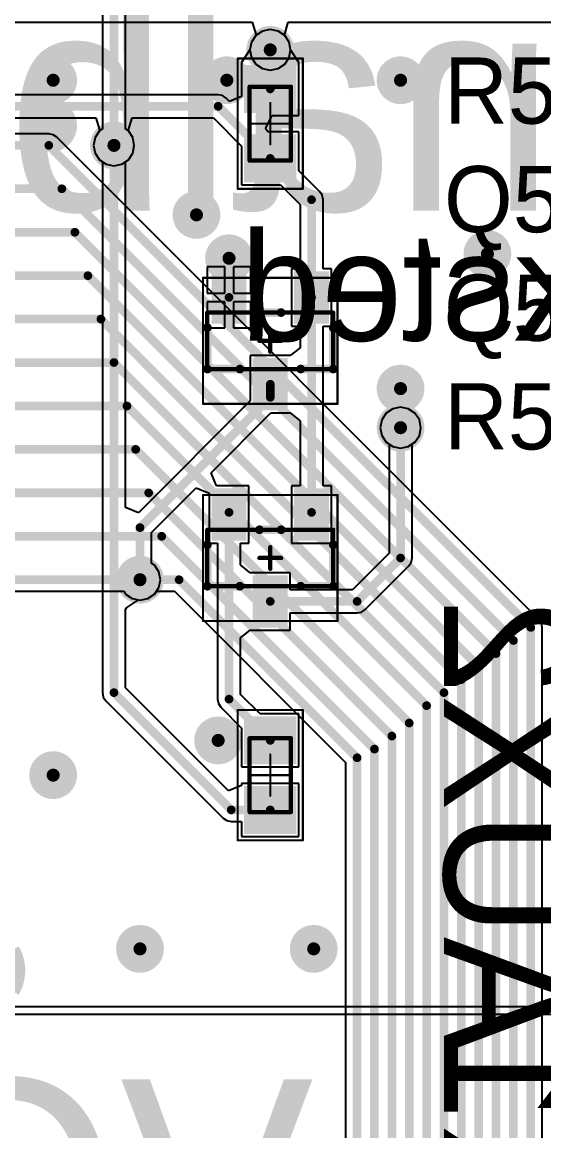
# Model space of a CAD drawing. Header units: millimetres. Extents: x 372 to 687, y 380 to 482.
# Drawn here: x 465.29 to 477.3, y 435.81 to 461.34 of the extents above; entities that cross this region are included whole.
import ezdxf

# ---------------------------------------------------------------- set-up
doc = ezdxf.new("R2010")
doc.units = ezdxf.units.MM
for name, color, linetype in [('BottomLayer', 5, 'Continuous'), ('BottomOverlay', 54, 'Continuous'), ('InternalPlane1', 76, 'Continuous'), ('InternalPlane2', 16, 'Continuous'), ('Mechanical13', 56, 'Continuous'), ('Mechanical15', 56, 'Continuous'), ('MultiLayer', 9, 'Continuous'), ('PadHoleLayer', 156, 'Continuous'), ('TopLayer', 1, 'Continuous'), ('TopOverlay', 2, 'Continuous'), ('TopPaste', 8, 'Continuous'), ('TopSolder', 216, 'Continuous'), ('ViaHoleLayer', 16, 'Continuous')]:
    doc.layers.add(name, color=color, linetype=linetype)

# ---------------------------------------------------------------- blocks, each defined once
blk = doc.blocks.new('RESC0603_1608__N_304')
at = {"layer": 'Mechanical13', "const_width": 0.1}
for points in [[(-0.85, 0.475), (0.85, 0.475)], [(-0.85, 0.475), (-0.85, -0.475)], [(0.85, 0.475), (0.85, -0.475)], [(-0.85, -0.475), (0.85, -0.475)]]:
    blk.add_lwpolyline(points, dxfattribs=at)
at = {"layer": 'Mechanical13', "const_width": 0.05}
for points in [[(-0.875, 0.475, 1), (-0.825, 0.475, 1)], [(-0.875, 0.475, 1), (-0.825, 0.475, 1)], [(0.825, 0.475, 1), (0.875, 0.475, 1)], [(0.825, 0.475, 1), (0.875, 0.475, 1)], [(-0.875, -0.475, 1), (-0.825, -0.475, 1)], [(-0.875, -0.475, 1), (-0.825, -0.475, 1)], [(0.825, -0.475, 1), (0.875, -0.475, 1)], [(0.825, -0.475, 1), (0.875, -0.475, 1)]]:
    blk.add_lwpolyline(points, format="xyb", close=True, dxfattribs=at)
at = {"layer": 'Mechanical15', "const_width": 0.05}
for points in [[(-1.5, 0.75), (1.5, 0.75)], [(-1.5, 0.75), (-1.5, -0.75)], [(1.5, 0.75), (1.5, -0.75)], [(0, 0.475), (0, -0.475)], [(-0.475, 0), (0.475, 0)], [(-1.5, -0.75), (1.5, -0.75)]]:
    blk.add_lwpolyline(points, dxfattribs=at)
at = {"layer": 'Mechanical15', "const_width": 0.025}
for points in [[(-1.512, 0.75, 1), (-1.488, 0.75, 1)], [(-1.512, 0.75, 1), (-1.488, 0.75, 1)], [(1.488, 0.75, 1), (1.513, 0.75, 1)], [(1.488, 0.75, 1), (1.513, 0.75, 1)], [(-0.012, 0.475, 1), (0.013, 0.475, 1)], [(-0.487, 0, 1), (-0.462, 0, 1)], [(0.463, 0, 1), (0.488, 0, 1)], [(-0.012, -0.475, 1), (0.013, -0.475, 1)], [(-1.512, -0.75, 1), (-1.488, -0.75, 1)], [(-1.512, -0.75, 1), (-1.488, -0.75, 1)], [(1.488, -0.75, 1), (1.513, -0.75, 1)], [(1.488, -0.75, 1), (1.513, -0.75, 1)]]:
    blk.add_lwpolyline(points, format="xyb", close=True, dxfattribs=at)
at = {"layer": 'TopLayer'}
for points in [[(-0.35, -0.5), (-0.35, 0.5), (-1.25, -0.5), (-1.25, 0.5)], [(1.25, -0.5), (1.25, 0.5), (0.35, -0.5), (0.35, 0.5)]]:
    blk.add_solid(points, dxfattribs=at)
at = {"layer": 'TopPaste'}
for points in [[(-0.35, -0.5), (-0.35, 0.5), (-1.25, -0.5), (-1.25, 0.5)], [(1.25, -0.5), (1.25, 0.5), (0.35, -0.5), (0.35, 0.5)]]:
    blk.add_solid(points, dxfattribs=at)
at = {"layer": 'TopSolder'}
for points in [[(-0.248, -0.602), (-0.248, 0.602), (-1.352, -0.602), (-1.352, 0.602)], [(1.352, -0.602), (1.352, 0.602), (0.248, -0.602), (0.248, 0.602)]]:
    blk.add_solid(points, dxfattribs=at)
blk = doc.blocks.new('RESC0603_1608__N_307')
at = {"layer": 'Mechanical13', "const_width": 0.1}
for points in [[(-0.85, 0.475), (0.85, 0.475)], [(-0.85, 0.475), (-0.85, -0.475)], [(0.85, 0.475), (0.85, -0.475)], [(-0.85, -0.475), (0.85, -0.475)]]:
    blk.add_lwpolyline(points, dxfattribs=at)
at = {"layer": 'Mechanical13', "const_width": 0.05}
for points in [[(-0.875, 0.475, 1), (-0.825, 0.475, 1)], [(-0.875, 0.475, 1), (-0.825, 0.475, 1)], [(0.825, 0.475, 1), (0.875, 0.475, 1)], [(0.825, 0.475, 1), (0.875, 0.475, 1)], [(-0.875, -0.475, 1), (-0.825, -0.475, 1)], [(-0.875, -0.475, 1), (-0.825, -0.475, 1)], [(0.825, -0.475, 1), (0.875, -0.475, 1)], [(0.825, -0.475, 1), (0.875, -0.475, 1)]]:
    blk.add_lwpolyline(points, format="xyb", close=True, dxfattribs=at)
at = {"layer": 'Mechanical15', "const_width": 0.05}
for points in [[(-1.5, 0.75), (1.5, 0.75)], [(-1.5, 0.75), (-1.5, -0.75)], [(1.5, 0.75), (1.5, -0.75)], [(0, 0.475), (0, -0.475)], [(-0.475, 0), (0.475, 0)], [(-1.5, -0.75), (1.5, -0.75)]]:
    blk.add_lwpolyline(points, dxfattribs=at)
at = {"layer": 'Mechanical15', "const_width": 0.025}
for points in [[(-1.512, 0.75, 1), (-1.488, 0.75, 1)], [(-1.512, 0.75, 1), (-1.488, 0.75, 1)], [(1.488, 0.75, 1), (1.513, 0.75, 1)], [(1.488, 0.75, 1), (1.513, 0.75, 1)], [(-0.012, 0.475, 1), (0.013, 0.475, 1)], [(-0.487, 0, 1), (-0.462, 0, 1)], [(0.463, 0, 1), (0.488, 0, 1)], [(-0.012, -0.475, 1), (0.013, -0.475, 1)], [(-1.512, -0.75, 1), (-1.488, -0.75, 1)], [(-1.512, -0.75, 1), (-1.488, -0.75, 1)], [(1.488, -0.75, 1), (1.513, -0.75, 1)], [(1.488, -0.75, 1), (1.513, -0.75, 1)]]:
    blk.add_lwpolyline(points, format="xyb", close=True, dxfattribs=at)
at = {"layer": 'TopLayer'}
for points in [[(-0.35, -0.5), (-0.35, 0.5), (-1.25, -0.5), (-1.25, 0.5)], [(1.25, -0.5), (1.25, 0.5), (0.35, -0.5), (0.35, 0.5)]]:
    blk.add_solid(points, dxfattribs=at)
at = {"layer": 'TopPaste'}
for points in [[(-0.35, -0.5), (-0.35, 0.5), (-1.25, -0.5), (-1.25, 0.5)], [(1.25, -0.5), (1.25, 0.5), (0.35, -0.5), (0.35, 0.5)]]:
    blk.add_solid(points, dxfattribs=at)
at = {"layer": 'TopSolder'}
for points in [[(-0.248, -0.602), (-0.248, 0.602), (-1.352, -0.602), (-1.352, 0.602)], [(1.352, -0.602), (1.352, 0.602), (0.248, -0.602), (0.248, 0.602)]]:
    blk.add_solid(points, dxfattribs=at)
blk = doc.blocks.new('SOT23_3_N_320')
at = {"layer": 'Mechanical13', "const_width": 0.1}
for points in [[(-1.45, -0.65), (-1.45, 0.65)], [(-1.45, 0.65), (1.45, 0.65)], [(1.45, -0.65), (1.45, 0.65)], [(-1.45, -0.65), (1.45, -0.65)]]:
    blk.add_lwpolyline(points, dxfattribs=at)
at = {"layer": 'Mechanical13', "const_width": 0.05}
for points in [[(-1.475, 0.65, 1), (-1.425, 0.65, 1)], [(-1.475, 0.65, 1), (-1.425, 0.65, 1)], [(1.425, 0.65, 1), (1.475, 0.65, 1)], [(1.425, 0.65, 1), (1.475, 0.65, 1)], [(-1.475, -0.65, 1), (-1.425, -0.65, 1)], [(-1.475, -0.65, 1), (-1.425, -0.65, 1)], [(1.425, -0.65, 1), (1.475, -0.65, 1)], [(1.425, -0.65, 1), (1.475, -0.65, 1)]]:
    blk.add_lwpolyline(points, format="xyb", close=True, dxfattribs=at)
at = {"layer": 'Mechanical15'}
for points, const_width in [([(-1.55, 1.45), (1.55, 1.45)], 0.05), ([(-1.55, -1.45), (-1.55, 1.45)], 0.05), ([(1.55, -1.45), (1.55, 1.45)], 0.05), ([(0, -0.25), (0, 0.25)], 0.1), ([(-0.25, 0), (0.25, 0)], 0.1), ([(-1.55, -1.45), (1.55, -1.45)], 0.05)]:
    blk.add_lwpolyline(points, dxfattribs=dict(at, const_width=const_width))
for points, const_width in [([(-1.562, 1.45, 1), (-1.538, 1.45, 1)], 0.025), ([(-1.562, 1.45, 1), (-1.538, 1.45, 1)], 0.025), ([(1.538, 1.45, 1), (1.562, 1.45, 1)], 0.025), ([(1.538, 1.45, 1), (1.562, 1.45, 1)], 0.025), ([(-0.025, 0.25, 1), (0.025, 0.25, 1)], 0.05), ([(-0.275, 0, 1), (-0.225, 0, 1)], 0.05), ([(0.225, 0, 1), (0.275, 0, 1)], 0.05), ([(-0.025, -0.25, 1), (0.025, -0.25, 1)], 0.05), ([(-1.562, -1.45, 1), (-1.538, -1.45, 1)], 0.025), ([(-1.562, -1.45, 1), (-1.538, -1.45, 1)], 0.025), ([(1.538, -1.45, 1), (1.562, -1.45, 1)], 0.025), ([(1.538, -1.45, 1), (1.562, -1.45, 1)], 0.025)]:
    blk.add_lwpolyline(points, format="xyb", close=True, dxfattribs=dict(at, const_width=const_width))
at = {"layer": 'PadHoleLayer'}
for points in [[(-0.95, 1), (-0.95, 1), (-0.95, 1), (-0.95, 1)], [(0.95, 1), (0.95, 1), (0.95, 1), (0.95, 1)], [(0, -1), (0, -1), (0, -1), (0, -1)]]:
    blk.add_lwpolyline(points, close=True, dxfattribs=at)
at = {"layer": 'TopLayer'}
for points in [[(-1.25, 0.5), (-0.65, 0.5), (-1.25, 1.5), (-0.65, 1.5)], [(1.25, 1.5), (0.65, 1.5), (1.25, 0.5), (0.65, 0.5)], [(-0.3, -1.5), (0.3, -1.5), (-0.3, -0.5), (0.3, -0.5)]]:
    blk.add_solid(points, dxfattribs=at)
at = {"layer": 'TopOverlay', "const_width": 0.2}
for points in [[(-0.25, 0.65), (0.25, 0.65)], [(-1.45, -0.65), (-1.45, 0.304)], [(1.45, -0.65), (1.45, 0.304)], [(-1.45, -0.65), (-0.7, -0.65)], [(0.7, -0.65), (1.45, -0.65)]]:
    blk.add_lwpolyline(points, dxfattribs=at)
at = {"layer": 'TopOverlay', "const_width": 0.1}
for points in [[(-0.3, 0.65, 1), (-0.2, 0.65, 1)], [(0.2, 0.65, 1), (0.3, 0.65, 1)], [(-1.5, 0.304, 1), (-1.4, 0.304, 1)], [(1.4, 0.304, 1), (1.5, 0.304, 1)], [(-1.5, -0.65, 1), (-1.4, -0.65, 1)], [(-1.5, -0.65, 1), (-1.4, -0.65, 1)], [(-0.75, -0.65, 1), (-0.65, -0.65, 1)], [(0.65, -0.65, 1), (0.75, -0.65, 1)], [(1.4, -0.65, 1), (1.5, -0.65, 1)], [(1.4, -0.65, 1), (1.5, -0.65, 1)]]:
    blk.add_lwpolyline(points, format="xyb", close=True, dxfattribs=at)
at = {"layer": 'TopPaste'}
for points in [[(-1.2, 0.55), (-0.7, 0.55), (-1.2, 1.45), (-0.7, 1.45)], [(1.2, 1.45), (0.7, 1.45), (1.2, 0.55), (0.7, 0.55)], [(-0.25, -1.45), (0.25, -1.45), (-0.25, -0.55), (0.25, -0.55)]]:
    blk.add_solid(points, dxfattribs=at)
at = {"layer": 'TopSolder'}
for points in [[(-1.352, 0.398), (-0.548, 0.398), (-1.352, 1.602), (-0.548, 1.602)], [(1.352, 1.602), (0.548, 1.602), (1.352, 0.398), (0.548, 0.398)], [(-0.402, -1.602), (0.402, -1.602), (-0.402, -0.398), (0.402, -0.398)]]:
    blk.add_solid(points, dxfattribs=at)
blk = doc.blocks.new('SOT23_3_N_328')
at = {"layer": 'Mechanical13', "const_width": 0.1}
for points in [[(-1.45, -0.65), (-1.45, 0.65)], [(-1.45, 0.65), (1.45, 0.65)], [(1.45, -0.65), (1.45, 0.65)], [(-1.45, -0.65), (1.45, -0.65)]]:
    blk.add_lwpolyline(points, dxfattribs=at)
at = {"layer": 'Mechanical13', "const_width": 0.05}
for points in [[(-1.475, 0.65, 1), (-1.425, 0.65, 1)], [(-1.475, 0.65, 1), (-1.425, 0.65, 1)], [(1.425, 0.65, 1), (1.475, 0.65, 1)], [(1.425, 0.65, 1), (1.475, 0.65, 1)], [(-1.475, -0.65, 1), (-1.425, -0.65, 1)], [(-1.475, -0.65, 1), (-1.425, -0.65, 1)], [(1.425, -0.65, 1), (1.475, -0.65, 1)], [(1.425, -0.65, 1), (1.475, -0.65, 1)]]:
    blk.add_lwpolyline(points, format="xyb", close=True, dxfattribs=at)
at = {"layer": 'Mechanical15'}
for points, const_width in [([(-1.55, 1.45), (1.55, 1.45)], 0.05), ([(-1.55, -1.45), (-1.55, 1.45)], 0.05), ([(1.55, -1.45), (1.55, 1.45)], 0.05), ([(0, -0.25), (0, 0.25)], 0.1), ([(-0.25, 0), (0.25, 0)], 0.1), ([(-1.55, -1.45), (1.55, -1.45)], 0.05)]:
    blk.add_lwpolyline(points, dxfattribs=dict(at, const_width=const_width))
for points, const_width in [([(-1.562, 1.45, 1), (-1.538, 1.45, 1)], 0.025), ([(-1.562, 1.45, 1), (-1.538, 1.45, 1)], 0.025), ([(1.538, 1.45, 1), (1.562, 1.45, 1)], 0.025), ([(1.538, 1.45, 1), (1.562, 1.45, 1)], 0.025), ([(-0.025, 0.25, 1), (0.025, 0.25, 1)], 0.05), ([(-0.275, 0, 1), (-0.225, 0, 1)], 0.05), ([(0.225, 0, 1), (0.275, 0, 1)], 0.05), ([(-0.025, -0.25, 1), (0.025, -0.25, 1)], 0.05), ([(-1.562, -1.45, 1), (-1.538, -1.45, 1)], 0.025), ([(-1.562, -1.45, 1), (-1.538, -1.45, 1)], 0.025), ([(1.538, -1.45, 1), (1.562, -1.45, 1)], 0.025), ([(1.538, -1.45, 1), (1.562, -1.45, 1)], 0.025)]:
    blk.add_lwpolyline(points, format="xyb", close=True, dxfattribs=dict(at, const_width=const_width))
at = {"layer": 'PadHoleLayer'}
for points in [[(-0.95, 1), (-0.95, 1), (-0.95, 1), (-0.95, 1)], [(0.95, 1), (0.95, 1), (0.95, 1), (0.95, 1)], [(0, -1), (0, -1), (0, -1), (0, -1)]]:
    blk.add_lwpolyline(points, close=True, dxfattribs=at)
at = {"layer": 'TopLayer'}
for points in [[(-1.25, 0.5), (-0.65, 0.5), (-1.25, 1.5), (-0.65, 1.5)], [(1.25, 1.5), (0.65, 1.5), (1.25, 0.5), (0.65, 0.5)], [(-0.3, -1.5), (0.3, -1.5), (-0.3, -0.5), (0.3, -0.5)]]:
    blk.add_solid(points, dxfattribs=at)
at = {"layer": 'TopOverlay', "const_width": 0.2}
for points in [[(-0.25, 0.65), (0.25, 0.65)], [(-1.45, -0.65), (-1.45, 0.304)], [(1.45, -0.65), (1.45, 0.304)], [(-1.45, -0.65), (-0.7, -0.65)], [(0.7, -0.65), (1.45, -0.65)]]:
    blk.add_lwpolyline(points, dxfattribs=at)
at = {"layer": 'TopOverlay', "const_width": 0.1}
for points in [[(-0.3, 0.65, 1), (-0.2, 0.65, 1)], [(0.2, 0.65, 1), (0.3, 0.65, 1)], [(-1.5, 0.304, 1), (-1.4, 0.304, 1)], [(1.4, 0.304, 1), (1.5, 0.304, 1)], [(-1.5, -0.65, 1), (-1.4, -0.65, 1)], [(-1.5, -0.65, 1), (-1.4, -0.65, 1)], [(-0.75, -0.65, 1), (-0.65, -0.65, 1)], [(0.65, -0.65, 1), (0.75, -0.65, 1)], [(1.4, -0.65, 1), (1.5, -0.65, 1)], [(1.4, -0.65, 1), (1.5, -0.65, 1)]]:
    blk.add_lwpolyline(points, format="xyb", close=True, dxfattribs=at)
at = {"layer": 'TopPaste'}
for points in [[(-1.2, 0.55), (-0.7, 0.55), (-1.2, 1.45), (-0.7, 1.45)], [(1.2, 1.45), (0.7, 1.45), (1.2, 0.55), (0.7, 0.55)], [(-0.25, -1.45), (0.25, -1.45), (-0.25, -0.55), (0.25, -0.55)]]:
    blk.add_solid(points, dxfattribs=at)
at = {"layer": 'TopSolder'}
for points in [[(-1.352, 0.398), (-0.548, 0.398), (-1.352, 1.602), (-0.548, 1.602)], [(1.352, 1.602), (0.548, 1.602), (1.352, 0.398), (0.548, 0.398)], [(-0.402, -1.602), (0.402, -1.602), (-0.402, -0.398), (0.402, -0.398)]]:
    blk.add_solid(points, dxfattribs=at)
blk = doc.blocks.new('PCI_E_______36P_342')
at = {"layer": 'InternalPlane1', "const_width": 0.254}
blk.add_lwpolyline([(9.008, 4.098, -0.267949), (9.993, 4.098)], format="xyb", dxfattribs=at)
at = {"layer": 'TopOverlay'}
for points, const_width in [([(-9.652, 4.948, 1), (-10.252, 4.948, 1)], 0.6), ([(-10.402, 4.948, 1), (-10.102, 4.948, 1)], 0.3), ([(-9.802, 4.948, 1), (-9.502, 4.948, 1)], 0.3)]:
    blk.add_lwpolyline(points, format="xyb", close=True, dxfattribs=dict(at, const_width=const_width))

msp = doc.modelspace()

# ---------------------------------------------------------------- linework, layer by layer
at = {"layer": 'BottomLayer'}
for p, q in [((467.135, 461.79), (467.135, 458.876)), ((467.665, 458.876), (467.665, 461.9)), ((470.668, 461.032), (470.567, 460.879)), ((470.821, 461.133), (470.668, 461.032)), ((471, 461.169), (470.821, 461.133)), ((471.179, 461.133), (471, 461.169)), ((471.332, 461.032), (471.179, 461.133)), ((471.433, 460.879), (471.332, 461.032)), ((470.567, 460.879), (470.531, 460.7)), ((471.469, 460.7), (471.433, 460.879)), ((470.531, 460.7), (470.567, 460.52)), ((470.567, 460.52), (470.668, 460.368)), ((471.332, 460.368), (471.433, 460.52)), ((471.433, 460.52), (471.469, 460.7)), ((470.668, 460.368), (470.821, 460.267)), ((470.821, 460.267), (471, 460.231)), ((471, 460.231), (471.179, 460.267)), ((471.179, 460.267), (471.332, 460.368)), ((465.9, 458.765), (462.93, 458.765)), ((466.002, 458.744), (465.9, 458.765)), ((465.9, 458.765), (465.9, 458.765)), ((466.088, 458.687), (466.002, 458.744)), ((467.068, 458.832), (466.967, 458.679)), ((467.135, 458.876), (467.068, 458.832)), ((467.732, 458.832), (467.665, 458.876)), ((467.833, 458.679), (467.732, 458.832)), ((477.187, 447.587), (466.088, 458.687)), ((466.967, 458.679), (466.931, 458.5)), ((466.931, 458.5), (466.967, 458.321)), ((467.869, 458.5), (467.833, 458.679)), ((467.833, 458.321), (467.869, 458.5)), ((466.967, 458.321), (467.068, 458.168)), ((467.732, 458.168), (467.833, 458.321)), ((467.068, 458.168), (467.221, 458.067)), ((467.221, 458.067), (467.4, 458.031)), ((467.4, 458.031), (467.579, 458.067)), ((467.579, 458.067), (467.732, 458.168)), ((473.668, 452.332), (473.567, 452.179)), ((473.821, 452.433), (473.668, 452.332)), ((474, 452.469), (473.821, 452.433)), ((474.179, 452.433), (474, 452.469)), ((474.332, 452.332), (474.179, 452.433)), ((474.433, 452.179), (474.332, 452.332)), ((473.567, 452.179), (473.531, 452)), ((474.469, 452), (474.433, 452.179)), ((473.531, 452), (473.567, 451.821)), ((473.567, 451.821), (473.668, 451.668)), ((474.332, 451.668), (474.433, 451.821)), ((474.433, 451.821), (474.469, 452)), ((473.668, 451.668), (473.821, 451.567)), ((473.821, 451.567), (474, 451.531)), ((474, 451.531), (474.179, 451.567)), ((474.179, 451.567), (474.332, 451.668)), ((462.876, 448.234), (467.624, 448.234)), ((467.624, 448.234), (467.668, 448.168)), ((467.668, 448.168), (467.821, 448.067)), ((467.821, 448.067), (468, 448.031)), ((468, 448.031), (468.179, 448.067)), ((468.179, 448.067), (468.332, 448.168)), ((468.332, 448.168), (468.376, 448.234)), ((468.376, 448.234), (468.791, 448.234)), ((468.791, 448.234), (472.735, 444.29)), ((477.245, 447.501), (477.187, 447.587)), ((477.265, 447.4), (477.245, 447.501)), ((477.265, 432.21), (477.265, 447.4)), ((472.735, 444.29), (472.735, 428.9))]:
    msp.add_line(p, q, dxfattribs=at)
at = {"layer": 'BottomLayer', "const_width": 0.2}
for points in [[(467.4, 458.5), (467.4, 461.9)], [(462.245, 458.5), (465.9, 458.5)], [(465.9, 458.5), (477, 447.4)], [(464.245, 457.5), (466.2, 457.5)], [(466.2, 457.5), (476.6, 447.1)], [(462.245, 456.5), (466.5, 456.5)], [(466.5, 456.5), (476.2, 446.8)], [(464.245, 455.5), (466.8, 455.5)], [(466.8, 455.5), (475.8, 446.5)], [(462.245, 454.5), (467.1, 454.5)], [(467.1, 454.5), (475.4, 446.2)], [(464.245, 453.5), (467.4, 453.5)], [(467.4, 453.5), (475, 445.9)], [(462.245, 452.5), (467.7, 452.5)], [(467.7, 452.5), (474.6, 445.6)], [(464.245, 451.5), (467.9, 451.5)], [(467.9, 451.5), (474.2, 445.2)], [(462.245, 450.5), (468.2, 450.5)], [(468.2, 450.5), (473.8, 444.9)], [(464.245, 449.5), (468.5, 449.5)], [(468.5, 449.5), (473.4, 444.6)], [(462.245, 448.5), (468.9, 448.5)], [(468.9, 448.5), (473, 444.4)], [(477, 432.1), (477, 447.4)], [(476.6, 430.7), (476.6, 447.1)], [(476.2, 430.5), (476.2, 446.8)], [(475.8, 430.3), (475.8, 446.5)], [(475.4, 430.1), (475.4, 446.2)], [(475, 429.9), (475, 445.9)], [(474.6, 429.7), (474.6, 445.6)], [(474.2, 429.5), (474.2, 445.2)], [(473.8, 429.3), (473.8, 444.9)], [(473.4, 429.1), (473.4, 444.6)], [(473, 428.9), (473, 444.4)]]:
    msp.add_lwpolyline(points, dxfattribs=at)
at = {"layer": 'BottomLayer'}
for points, const_width in [([(470.85, 460.7, 1), (471.15, 460.7, 1)], 0.3), ([(465.85, 460, 1), (466.15, 460, 1)], 0.3), ([(469.85, 460, 1), (470.15, 460, 1)], 0.3), ([(473.85, 460, 1), (474.15, 460, 1)], 0.3), ([(467.25, 458.5, 1), (467.55, 458.5, 1)], 0.3), ([(465.85, 458.5, 1), (465.95, 458.5, 1)], 0.1), ([(465.85, 458.5, 1), (465.95, 458.5, 1)], 0.1), ([(467.35, 458.5, 1), (467.45, 458.5, 1)], 0.1), ([(466.15, 457.5, 1), (466.25, 457.5, 1)], 0.1), ([(466.15, 457.5, 1), (466.25, 457.5, 1)], 0.1), ([(469.15, 456.9, 1), (469.45, 456.9, 1)], 0.3), ([(466.45, 456.5, 1), (466.55, 456.5, 1)], 0.1), ([(466.45, 456.5, 1), (466.55, 456.5, 1)], 0.1), ([(469.9, 455.9, 1), (470.2, 455.9, 1)], 0.3), ([(475.85, 456, 1), (476.15, 456, 1)], 0.3), ([(466.75, 455.5, 1), (466.85, 455.5, 1)], 0.1), ([(466.75, 455.5, 1), (466.85, 455.5, 1)], 0.1), ([(467.05, 454.5, 1), (467.15, 454.5, 1)], 0.1), ([(467.05, 454.5, 1), (467.15, 454.5, 1)], 0.1), ([(467.35, 453.5, 1), (467.45, 453.5, 1)], 0.1), ([(467.35, 453.5, 1), (467.45, 453.5, 1)], 0.1), ([(473.85, 452.9, 1), (474.15, 452.9, 1)], 0.3), ([(467.65, 452.5, 1), (467.75, 452.5, 1)], 0.1), ([(467.65, 452.5, 1), (467.75, 452.5, 1)], 0.1), ([(473.85, 452, 1), (474.15, 452, 1)], 0.3), ([(467.85, 451.5, 1), (467.95, 451.5, 1)], 0.1), ([(467.85, 451.5, 1), (467.95, 451.5, 1)], 0.1), ([(468.15, 450.5, 1), (468.25, 450.5, 1)], 0.1), ([(468.15, 450.5, 1), (468.25, 450.5, 1)], 0.1), ([(468.45, 449.5, 1), (468.55, 449.5, 1)], 0.1), ([(468.45, 449.5, 1), (468.55, 449.5, 1)], 0.1), ([(467.85, 448.5, 1), (468.15, 448.5, 1)], 0.3), ([(468.85, 448.5, 1), (468.95, 448.5, 1)], 0.1), ([(468.85, 448.5, 1), (468.95, 448.5, 1)], 0.1), ([(476.95, 447.4, 1), (477.05, 447.4, 1)], 0.1), ([(476.95, 447.4, 1), (477.05, 447.4, 1)], 0.1), ([(476.55, 447.1, 1), (476.65, 447.1, 1)], 0.1), ([(476.55, 447.1, 1), (476.65, 447.1, 1)], 0.1), ([(476.15, 446.8, 1), (476.25, 446.8, 1)], 0.1), ([(476.15, 446.8, 1), (476.25, 446.8, 1)], 0.1), ([(475.75, 446.5, 1), (475.85, 446.5, 1)], 0.1), ([(475.75, 446.5, 1), (475.85, 446.5, 1)], 0.1), ([(475.35, 446.2, 1), (475.45, 446.2, 1)], 0.1), ([(475.35, 446.2, 1), (475.45, 446.2, 1)], 0.1), ([(474.95, 445.9, 1), (475.05, 445.9, 1)], 0.1), ([(474.95, 445.9, 1), (475.05, 445.9, 1)], 0.1), ([(474.55, 445.6, 1), (474.65, 445.6, 1)], 0.1), ([(474.55, 445.6, 1), (474.65, 445.6, 1)], 0.1), ([(474.15, 445.2, 1), (474.25, 445.2, 1)], 0.1), ([(474.15, 445.2, 1), (474.25, 445.2, 1)], 0.1), ([(469.65, 444.8, 1), (469.95, 444.8, 1)], 0.3), ([(473.75, 444.9, 1), (473.85, 444.9, 1)], 0.1), ([(473.75, 444.9, 1), (473.85, 444.9, 1)], 0.1), ([(473.35, 444.6, 1), (473.45, 444.6, 1)], 0.1), ([(473.35, 444.6, 1), (473.45, 444.6, 1)], 0.1), ([(472.95, 444.4, 1), (473.05, 444.4, 1)], 0.1), ([(472.95, 444.4, 1), (473.05, 444.4, 1)], 0.1), ([(465.85, 444, 1), (466.15, 444, 1)], 0.3), ([(467.85, 440, 1), (468.15, 440, 1)], 0.3), ([(471.85, 440, 1), (472.15, 440, 1)], 0.3)]:
    msp.add_lwpolyline(points, format="xyb", close=True, dxfattribs=dict(at, const_width=const_width))
at = {"layer": 'InternalPlane1', "const_width": 0.55}
for points in [[(470.725, 460.7, 1), (471.275, 460.7, 1)], [(465.725, 460, 1), (466.275, 460, 1)], [(469.725, 460, 1), (470.275, 460, 1)], [(473.725, 460, 1), (474.275, 460, 1)], [(467.125, 458.5, 1), (467.675, 458.5, 1)], [(469.025, 456.9, 1), (469.575, 456.9, 1)], [(469.775, 455.9, 1), (470.325, 455.9, 1)], [(475.725, 456, 1), (476.275, 456, 1)], [(473.725, 452.9, 1), (474.275, 452.9, 1)], [(473.725, 452, 1), (474.275, 452, 1)], [(467.725, 448.5, 1), (468.275, 448.5, 1)], [(469.525, 444.8, 1), (470.075, 444.8, 1)], [(465.725, 444, 1), (466.275, 444, 1)], [(467.725, 440, 1), (468.275, 440, 1)], [(471.725, 440, 1), (472.275, 440, 1)]]:
    msp.add_lwpolyline(points, format="xyb", close=True, dxfattribs=at)
at = {"layer": 'InternalPlane2', "const_width": 0.55}
for points in [[(465.725, 460, 1), (466.275, 460, 1)], [(469.725, 460, 1), (470.275, 460, 1)], [(473.725, 460, 1), (474.275, 460, 1)], [(467.125, 458.5, 1), (467.675, 458.5, 1)], [(469.025, 456.9, 1), (469.575, 456.9, 1)], [(469.775, 455.9, 1), (470.325, 455.9, 1)], [(475.725, 456, 1), (476.275, 456, 1)], [(473.725, 452.9, 1), (474.275, 452.9, 1)], [(467.725, 448.5, 1), (468.275, 448.5, 1)], [(469.525, 444.8, 1), (470.075, 444.8, 1)], [(465.725, 444, 1), (466.275, 444, 1)], [(467.725, 440, 1), (468.275, 440, 1)], [(471.725, 440, 1), (472.275, 440, 1)]]:
    msp.add_lwpolyline(points, format="xyb", close=True, dxfattribs=at)
at = {"layer": 'MultiLayer', "const_width": 0.3}
for points in [[(470.85, 460.7, 1), (471.15, 460.7, 1)], [(465.85, 460, 1), (466.15, 460, 1)], [(469.85, 460, 1), (470.15, 460, 1)], [(473.85, 460, 1), (474.15, 460, 1)], [(467.25, 458.5, 1), (467.55, 458.5, 1)], [(469.15, 456.9, 1), (469.45, 456.9, 1)], [(469.9, 455.9, 1), (470.2, 455.9, 1)], [(475.85, 456, 1), (476.15, 456, 1)], [(473.85, 452.9, 1), (474.15, 452.9, 1)], [(473.85, 452, 1), (474.15, 452, 1)], [(467.85, 448.5, 1), (468.15, 448.5, 1)], [(469.65, 444.8, 1), (469.95, 444.8, 1)], [(465.85, 444, 1), (466.15, 444, 1)], [(467.85, 440, 1), (468.15, 440, 1)], [(471.85, 440, 1), (472.15, 440, 1)]]:
    msp.add_lwpolyline(points, format="xyb", close=True, dxfattribs=at)
at = {"layer": 'TopLayer'}
for p, q in [((447, 461.337), (470.585, 461.337)), ((470.585, 461.337), (470.676, 461.037)), ((471.324, 461.037), (471.415, 461.337)), ((471.415, 461.337), (479.998, 461.337)), ((470.668, 461.032), (470.567, 460.879)), ((470.676, 461.037), (470.668, 461.032)), ((471.332, 461.032), (471.324, 461.037)), ((471.433, 460.879), (471.332, 461.032)), ((470.567, 460.879), (470.531, 460.7)), ((471.469, 460.7), (471.433, 460.879)), ((470.531, 460.7), (470.34, 460.41)), ((471.66, 460.41), (471.469, 460.7)), ((470.34, 460.41), (470.34, 460.41)), ((470.34, 460.41), (470.34, 459.627)), ((471.66, 459.19), (471.66, 460.41)), ((471.66, 460.41), (471.66, 460.41)), ((469.8, 459.665), (460.645, 459.665)), ((469.901, 459.645), (469.8, 459.665)), ((469.8, 459.665), (469.8, 459.665)), ((469.987, 459.587), (469.901, 459.645)), ((470.063, 459.512), (469.987, 459.587)), ((470.34, 459.627), (470.063, 459.512)), ((462.93, 459.135), (466.982, 459.135)), ((466.982, 459.135), (467.073, 458.835)), ((467.727, 458.835), (467.818, 459.135)), ((467.818, 459.135), (469.69, 459.135)), ((469.69, 459.135), (470.34, 458.485)), ((470.888, 458.89), (471.043, 459.19)), ((471.043, 459.19), (471.66, 459.19)), ((467.068, 458.832), (466.967, 458.679)), ((467.073, 458.835), (467.068, 458.832)), ((467.732, 458.832), (467.727, 458.835)), ((467.833, 458.679), (467.732, 458.832)), ((470.944, 458.81), (470.888, 458.89)), ((471.66, 458.81), (470.944, 458.81)), ((471.66, 457.915), (471.66, 458.81)), ((466.967, 458.679), (466.931, 458.5)), ((466.931, 458.5), (466.967, 458.321)), ((467.869, 458.5), (467.833, 458.679)), ((467.833, 458.321), (467.869, 458.5)), ((470.34, 458.485), (470.34, 457.59)), ((466.967, 458.321), (467.068, 458.168)), ((467.732, 458.168), (467.833, 458.321)), ((467.068, 458.168), (467.135, 458.124)), ((467.135, 458.124), (467.135, 445.9)), ((467.665, 458.124), (467.732, 458.168)), ((467.665, 450.164), (467.665, 458.124)), ((472.137, 457.437), (471.66, 457.915)), ((470.34, 457.59), (471.235, 457.59)), ((471.235, 457.59), (471.685, 457.14)), ((472.195, 457.351), (472.137, 457.437)), ((472.137, 457.437), (472.137, 457.437)), ((472.215, 457.25), (472.195, 457.351)), ((472.215, 455.66), (472.215, 457.25)), ((471.685, 457.14), (471.685, 455.66)), ((469.95, 455.7), (469.55, 455.7)), ((469.55, 455.7), (469.55, 455.1)), ((469.95, 455.1), (469.95, 455.7)), ((470.55, 455.7), (470.15, 455.7)), ((470.15, 455.7), (470.15, 455.1)), ((470.55, 455.1), (470.55, 455.7)), ((471.685, 455.66), (471.49, 455.66)), ((471.49, 455.66), (471.49, 454.34)), ((472.41, 455.66), (472.215, 455.66)), ((472.41, 454.34), (472.41, 455.66)), ((469.55, 455.1), (469.95, 455.1)), ((469.95, 454.9), (469.55, 454.9)), ((469.55, 454.9), (469.55, 454.3)), ((469.95, 454.3), (469.95, 454.9)), ((470.15, 455.1), (470.55, 455.1)), ((470.55, 454.9), (470.15, 454.9)), ((470.15, 454.9), (470.15, 454.3)), ((470.55, 454.3), (470.55, 454.9)), ((469.55, 454.3), (469.95, 454.3)), ((470.15, 454.3), (470.55, 454.3)), ((471.49, 454.34), (471.685, 454.34)), ((471.685, 454.34), (471.685, 453.841)), ((472.215, 450.66), (472.215, 454.34)), ((472.215, 454.34), (472.41, 454.34)), ((471.385, 453.66), (470.54, 453.66)), ((470.54, 453.66), (470.54, 452.615)), ((471.46, 453.66), (471.385, 453.66)), ((471.685, 453.841), (471.46, 453.66)), ((470.54, 452.615), (467.965, 450.04)), ((469.635, 450.96), (471.015, 452.34)), ((471.015, 452.34), (471.385, 452.34)), ((471.385, 452.34), (471.46, 452.34)), ((471.46, 452.34), (471.685, 452.159)), ((473.668, 452.332), (473.567, 452.179)), ((473.821, 452.433), (473.668, 452.332)), ((474, 452.469), (473.821, 452.433)), ((474.179, 452.433), (474, 452.469)), ((474.332, 452.332), (474.179, 452.433)), ((474.433, 452.179), (474.332, 452.332)), ((471.685, 452.159), (471.685, 450.66)), ((473.567, 452.179), (473.531, 452)), ((474.469, 452), (474.433, 452.179)), ((473.531, 452), (473.567, 451.821)), ((473.567, 451.821), (473.668, 451.668)), ((474.332, 451.668), (474.433, 451.821)), ((474.433, 451.821), (474.469, 452)), ((473.668, 451.668), (473.735, 451.624)), ((473.735, 451.624), (473.735, 449.11)), ((474.265, 451.624), (474.332, 451.668)), ((474.265, 449), (474.265, 451.624)), ((469.721, 450.752), (469.635, 450.96)), ((468.265, 449.59), (469.29, 450.615)), ((469.29, 450.615), (469.59, 450.491)), ((469.759, 450.66), (469.721, 450.752)), ((469.813, 450.66), (469.759, 450.66)), ((469.82, 450.66), (469.813, 450.66)), ((469.813, 450.66), (469.813, 450.66)), ((470.51, 450.66), (469.82, 450.66)), ((470.51, 449.34), (470.51, 450.66)), ((471.685, 450.66), (471.49, 450.66)), ((471.49, 450.66), (471.49, 449.34)), ((472.41, 450.66), (472.215, 450.66)), ((472.41, 449.34), (472.41, 450.66)), ((469.59, 450.491), (469.59, 450.437)), ((469.59, 450.437), (469.59, 450.437)), ((469.59, 450.437), (469.59, 450.43)), ((469.59, 450.43), (469.59, 449.34)), ((467.965, 450.04), (467.665, 450.164)), ((468.265, 448.876), (468.265, 449.59)), ((469.59, 449.34), (469.785, 449.34)), ((469.785, 449.34), (469.785, 445.75)), ((470.315, 448.841), (470.315, 449.34)), ((470.315, 449.34), (470.51, 449.34)), ((471.49, 449.34), (472.41, 449.34)), ((473.735, 449.11), (472.89, 448.265)), ((468.332, 448.832), (468.265, 448.876)), ((468.433, 448.679), (468.332, 448.832)), ((470.54, 448.66), (470.315, 448.841)), ((473.187, 447.813), (474.187, 448.813)), ((474.187, 448.813), (474.245, 448.899)), ((474.187, 448.813), (474.187, 448.813)), ((474.245, 448.899), (474.265, 449)), ((468.469, 448.5), (468.433, 448.679)), ((468.433, 448.321), (468.469, 448.5)), ((470.615, 448.66), (470.54, 448.66)), ((471.46, 448.66), (470.615, 448.66)), ((471.46, 448.265), (471.46, 448.66)), ((468.332, 448.168), (468.433, 448.321)), ((472.89, 448.265), (471.46, 448.265)), ((467.688, 447.853), (467.965, 448.038)), ((467.965, 448.038), (468, 448.031)), ((468, 448.031), (468.179, 448.067)), ((468.179, 448.067), (468.332, 448.168)), ((467.665, 447.815), (467.688, 447.853)), ((467.665, 446.01), (467.665, 447.815)), ((471.46, 447.34), (471.46, 447.735)), ((471.46, 447.735), (473, 447.735)), ((473, 447.735), (473.101, 447.755)), ((473, 447.735), (473, 447.735)), ((473.101, 447.755), (473.187, 447.813)), ((470.315, 447.159), (470.54, 447.34)), ((470.54, 447.34), (470.615, 447.34)), ((470.615, 447.34), (471.46, 447.34)), ((470.315, 445.86), (470.315, 447.159)), ((470.04, 443.635), (467.665, 446.01)), ((467.135, 445.9), (467.135, 445.9)), ((467.135, 445.9), (467.155, 445.799)), ((467.155, 445.799), (467.213, 445.713)), ((467.213, 445.713), (469.913, 443.013)), ((469.785, 445.75), (469.785, 445.75)), ((469.785, 445.75), (469.805, 445.649)), ((470.765, 445.41), (470.315, 445.86)), ((469.805, 445.649), (469.863, 445.563)), ((469.863, 445.563), (470.34, 445.085)), ((471.66, 445.41), (470.765, 445.41)), ((471.66, 444.19), (471.66, 445.41)), ((470.34, 445.085), (470.34, 444.19)), ((470.34, 444.19), (471.66, 444.19)), ((470.34, 443.759), (470.04, 443.635)), ((471.66, 443.81), (470.34, 443.81)), ((470.34, 443.81), (470.34, 443.759)), ((471.66, 442.59), (471.66, 443.81)), ((469.913, 443.013), (469.913, 443.013)), ((469.913, 443.013), (469.999, 442.955)), ((469.999, 442.955), (470.1, 442.935)), ((470.1, 442.935), (470.34, 442.935)), ((470.34, 442.935), (470.34, 442.59)), ((470.34, 442.59), (471.66, 442.59)), ((479.643, 438.663), (464.773, 438.663)), ((462.207, 438.5), (482.5, 438.5))]:
    msp.add_line(p, q, dxfattribs=at)
for points, const_width in [([(470.85, 460.7, 1), (471.15, 460.7, 1)], 0.3), ([(470.95, 460.7, 1), (471.05, 460.7, 1)], 0.1), ([(465.85, 460, 1), (466.15, 460, 1)], 0.3), ([(469.85, 460, 1), (470.15, 460, 1)], 0.3), ([(473.85, 460, 1), (474.15, 460, 1)], 0.3), ([(470.95, 459.8, 1), (471.05, 459.8, 1)], 0.1), ([(469.75, 459.4, 1), (469.85, 459.4, 1)], 0.1), ([(469.75, 459.4, 1), (469.85, 459.4, 1)], 0.1), ([(467.25, 458.5, 1), (467.55, 458.5, 1)], 0.3), ([(467.35, 458.5, 1), (467.45, 458.5, 1)], 0.1), ([(470.95, 458.2, 1), (471.05, 458.2, 1)], 0.1), ([(470.95, 458.2, 1), (471.05, 458.2, 1)], 0.1), ([(469.15, 456.9, 1), (469.45, 456.9, 1)], 0.3), ([(471.9, 457.25, 1), (472, 457.25, 1)], 0.1), ([(471.9, 457.25, 1), (472, 457.25, 1)], 0.1), ([(469.9, 455.9, 1), (470.2, 455.9, 1)], 0.3), ([(475.85, 456, 1), (476.15, 456, 1)], 0.3), ([(470, 455.9, 1), (470.1, 455.9, 1)], 0.1), ([(470, 455, 1), (470.1, 455, 1)], 0.1), ([(471.9, 455, 1), (472, 455, 1)], 0.1), ([(471.9, 455, 1), (472, 455, 1)], 0.1), ([(470.95, 453, 1), (471.05, 453, 1)], 0.1), ([(473.85, 452.9, 1), (474.15, 452.9, 1)], 0.3), ([(470.95, 452.7, 1), (471.05, 452.7, 1)], 0.1), ([(470.95, 452.7, 1), (471.05, 452.7, 1)], 0.1), ([(473.85, 452, 1), (474.15, 452, 1)], 0.3), ([(473.95, 452, 1), (474.05, 452, 1)], 0.1), ([(470, 450.05, 1), (470.1, 450.05, 1)], 0.1), ([(471.9, 450.05, 1), (472, 450.05, 1)], 0.1), ([(467.95, 449.7, 1), (468.05, 449.7, 1)], 0.1), ([(467.95, 449.7, 1), (468.05, 449.7, 1)], 0.1), ([(473.95, 449, 1), (474.05, 449, 1)], 0.1), ([(473.95, 449, 1), (474.05, 449, 1)], 0.1), ([(467.85, 448.5, 1), (468.15, 448.5, 1)], 0.3), ([(467.95, 448.5, 1), (468.05, 448.5, 1)], 0.1), ([(470.95, 448, 1), (471.05, 448, 1)], 0.1), ([(472.95, 448, 1), (473.05, 448, 1)], 0.1), ([(472.95, 448, 1), (473.05, 448, 1)], 0.1), ([(467.35, 445.9, 1), (467.45, 445.9, 1)], 0.1), ([(467.35, 445.9, 1), (467.45, 445.9, 1)], 0.1), ([(470, 445.75, 1), (470.1, 445.75, 1)], 0.1), ([(470, 445.75, 1), (470.1, 445.75, 1)], 0.1), ([(469.65, 444.8, 1), (469.95, 444.8, 1)], 0.3), ([(470.95, 444.8, 1), (471.05, 444.8, 1)], 0.1), ([(465.85, 444, 1), (466.15, 444, 1)], 0.3), ([(470.05, 443.2, 1), (470.15, 443.2, 1)], 0.1), ([(470.05, 443.2, 1), (470.15, 443.2, 1)], 0.1), ([(470.95, 443.2, 1), (471.05, 443.2, 1)], 0.1), ([(467.85, 440, 1), (468.15, 440, 1)], 0.3), ([(471.85, 440, 1), (472.15, 440, 1)], 0.3)]:
    msp.add_lwpolyline(points, format="xyb", close=True, dxfattribs=dict(at, const_width=const_width))
at = {"layer": 'TopLayer', "const_width": 0.2}
for points in [[(471, 459.8), (471, 460.7)], [(460.645, 459.4), (469.8, 459.4)], [(469.8, 459.4), (471, 458.2)], [(467.4, 445.9), (467.4, 458.5)], [(471, 458.2), (471.95, 457.25)], [(471.95, 455), (471.95, 457.25)], [(470.05, 455), (470.05, 455.9)], [(471.95, 450.05), (471.95, 455)], [(471, 452.7), (471, 453)], [(468, 449.7), (471, 452.7)], [(474, 449), (474, 452)], [(470.05, 445.75), (470.05, 450.05)], [(468, 448.5), (468, 449.7)], [(473, 448), (474, 449)], [(471, 448), (473, 448)], [(467.4, 445.9), (470.1, 443.2)], [(470.05, 445.75), (471, 444.8)], [(470.1, 443.2), (471, 443.2)]]:
    msp.add_lwpolyline(points, dxfattribs=at)
at = {"layer": 'ViaHoleLayer', "const_width": 0.15}
for points in [[(470.925, 460.7, 1), (471.075, 460.7, 1)], [(465.925, 460, 1), (466.075, 460, 1)], [(469.925, 460, 1), (470.075, 460, 1)], [(473.925, 460, 1), (474.075, 460, 1)], [(467.325, 458.5, 1), (467.475, 458.5, 1)], [(469.225, 456.9, 1), (469.375, 456.9, 1)], [(469.975, 455.9, 1), (470.125, 455.9, 1)], [(475.925, 456, 1), (476.075, 456, 1)], [(473.925, 452.9, 1), (474.075, 452.9, 1)], [(473.925, 452, 1), (474.075, 452, 1)], [(467.925, 448.5, 1), (468.075, 448.5, 1)], [(469.725, 444.8, 1), (469.875, 444.8, 1)], [(465.925, 444, 1), (466.075, 444, 1)], [(467.925, 440, 1), (468.075, 440, 1)], [(471.925, 440, 1), (472.075, 440, 1)]]:
    msp.add_lwpolyline(points, format="xyb", close=True, dxfattribs=at)

# ---------------------------------------------------------------- block references
for name, p, rotation in [('PCI_E_______36P_342', (461, 449), 270), ('RESC0603_1608__N_307', (471, 459), 90), ('SOT23_3_N_328', (471, 454), 360), ('SOT23_3_N_320', (471, 449), 360), ('RESC0603_1608__N_304', (471, 444), 90)]:
    msp.add_blockref(name, p, dxfattribs=dict(rotation=rotation))

# ---------------------------------------------------------------- texts
at = {"layer": 'BottomOverlay', "text_generation_flag": 2}
for s, height, p in [('TK510 Signalbakplan', 5, (508.8, 457)), ('Omega Verksted', 2.5, (495.4, 454))]:
    msp.add_text(s, height=height, dxfattribs=at).set_placement(p)
for s, height, rotation, p in [('AUX2', 3, 270, (475, 437.6)), ('AUX1', 3, 270, (475, 427.7)), ('VCC_P18V', 5, 360, (472, 432))]:
    msp.add_text(s, height=height, rotation=rotation, dxfattribs=at).set_placement(p)
at = {"layer": 'TopOverlay'}
for s, p in [('R51043', (475, 459)), ('Q51015', (475, 456.5)), ('Q51018', (475, 454)), ('R51046', (475, 451.5))]:
    msp.add_text(s, height=1.524, dxfattribs=at).set_placement(p)

doc.saveas('drawing.dxf')
